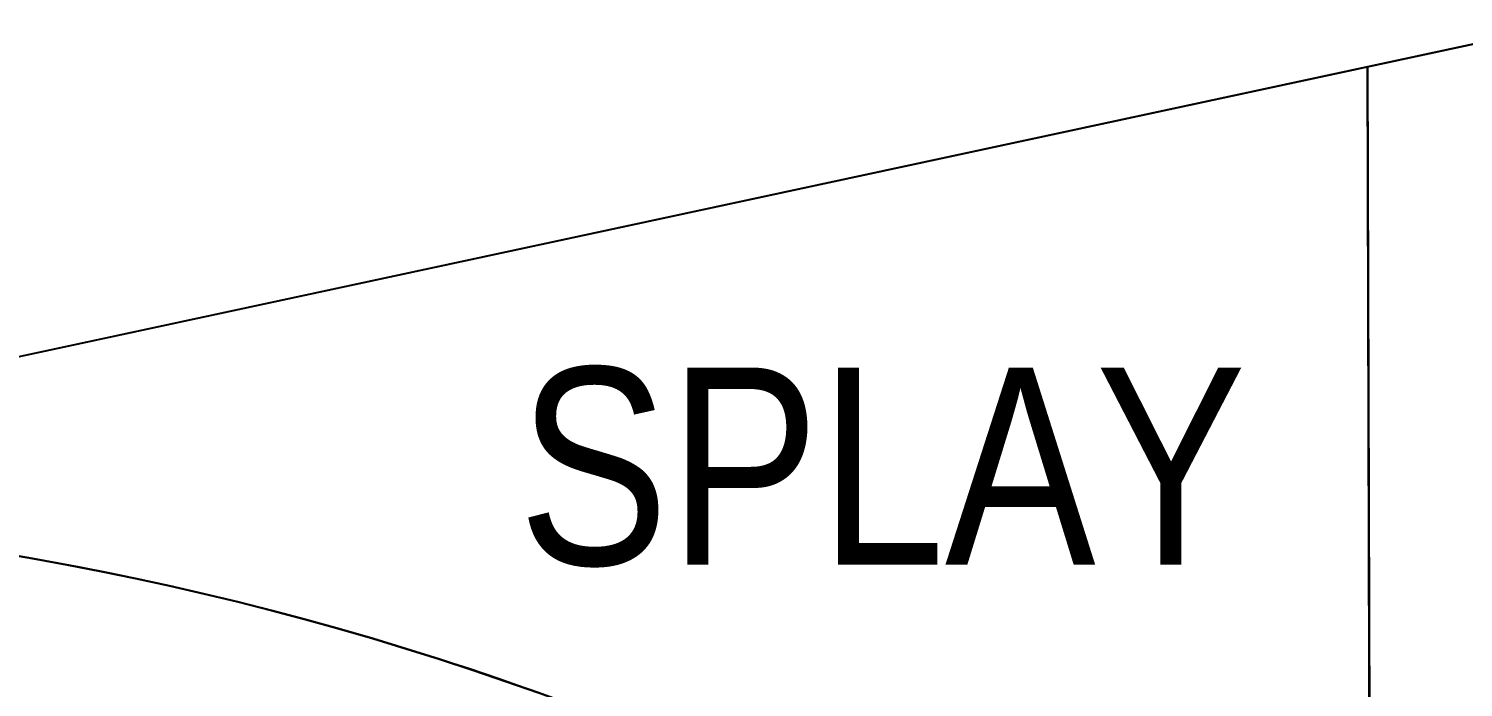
# Model space of a CAD drawing. Header units: millimetres. Extents: x 29397 to 29927, y 26123 to 26652.
# Drawn here: x 29533.005 to 29536.999, y 26373.078 to 26374.912 of the extents above; entities that cross this region are included whole.
import ezdxf

# ---------------------------------------------------------------- set-up
doc = ezdxf.new("R2010")
doc.units = ezdxf.units.MM
doc.header["$LTSCALE"] = 0.3
for name, color, linetype in [('_IndivSubPlot', 180, 'Continuous'), ('_InternalRoad', 3, 'Continuous'), ('_MortgageArea', 147, 'Continuous'), ('_Splay', 90, 'Continuous')]:
    doc.layers.add(name, color=color, linetype=linetype)
doc.styles.add('PreDCRFont', font='ARIALN.TTF')

msp = doc.modelspace()

# ---------------------------------------------------------------- linework, layer by layer
at = {"layer": '_IndivSubPlot'}
msp.add_lwpolyline([(29534.395, 26373.0731), (29534.3135, 26373.1016), (29534.2317, 26373.1292), (29534.1496, 26373.1559), (29534.0672, 26373.1819), (29533.9846, 26373.207), (29533.9017, 26373.2314), (29533.8186, 26373.2548), (29533.7353, 26373.2775), (29533.6518, 26373.2993), (29533.568, 26373.3203), (29533.484, 26373.3404), (29533.3998, 26373.3597), (29533.3155, 26373.3782), (29533.2309, 26373.3958), (29533.1462, 26373.4125), (29533.0614, 26373.4284), (29532.9763, 26373.4435)], dxfattribs=at)
at = {"layer": '_InternalRoad'}
for points in [[(29579.1901, 26382.0096), (29579.1512, 26394.5679), (29560.6099, 26388.782), (29544.6462, 26388.782), (29449.6389, 26368.351), (29450.0524, 26356.1656), (29545.9219, 26376.782), (29562.4388, 26376.782)], [(29548.7258, 26376.782), (29545.9219, 26376.782), (29536.7318, 26374.8057), (29536.9765, 26294.0098), (29538.1286, 26293.9122), (29548.9767, 26293.9451)]]:
    msp.add_lwpolyline(points, close=True, dxfattribs=at)
at = {"layer": '_MortgageArea'}
msp.add_lwpolyline([(29536.7409, 26371.8057, 0.183335), (29530.8659, 26373.5443), (29513.6564, 26369.8434, 0.141131), (29507.7996, 26365.582), (29507.8284, 26356.047), (29536.7883, 26356.1347)], format="xyb", close=True, dxfattribs=at)
at = {"layer": '_Splay'}
msp.add_lwpolyline([(29536.7318, 26374.8057), (29530.8659, 26373.5443, -0.183335), (29536.7409, 26371.8057)], format="xyb", close=True, dxfattribs=at)

# ---------------------------------------------------------------- texts
at = {"layer": '_Splay', "lineweight": 30, "style": 'PreDCRFont'}
msp.add_text('SPLAY', height=0.549, dxfattribs=at).set_placement((29534.3674, 26373.4191))

doc.saveas('drawing.dxf')
